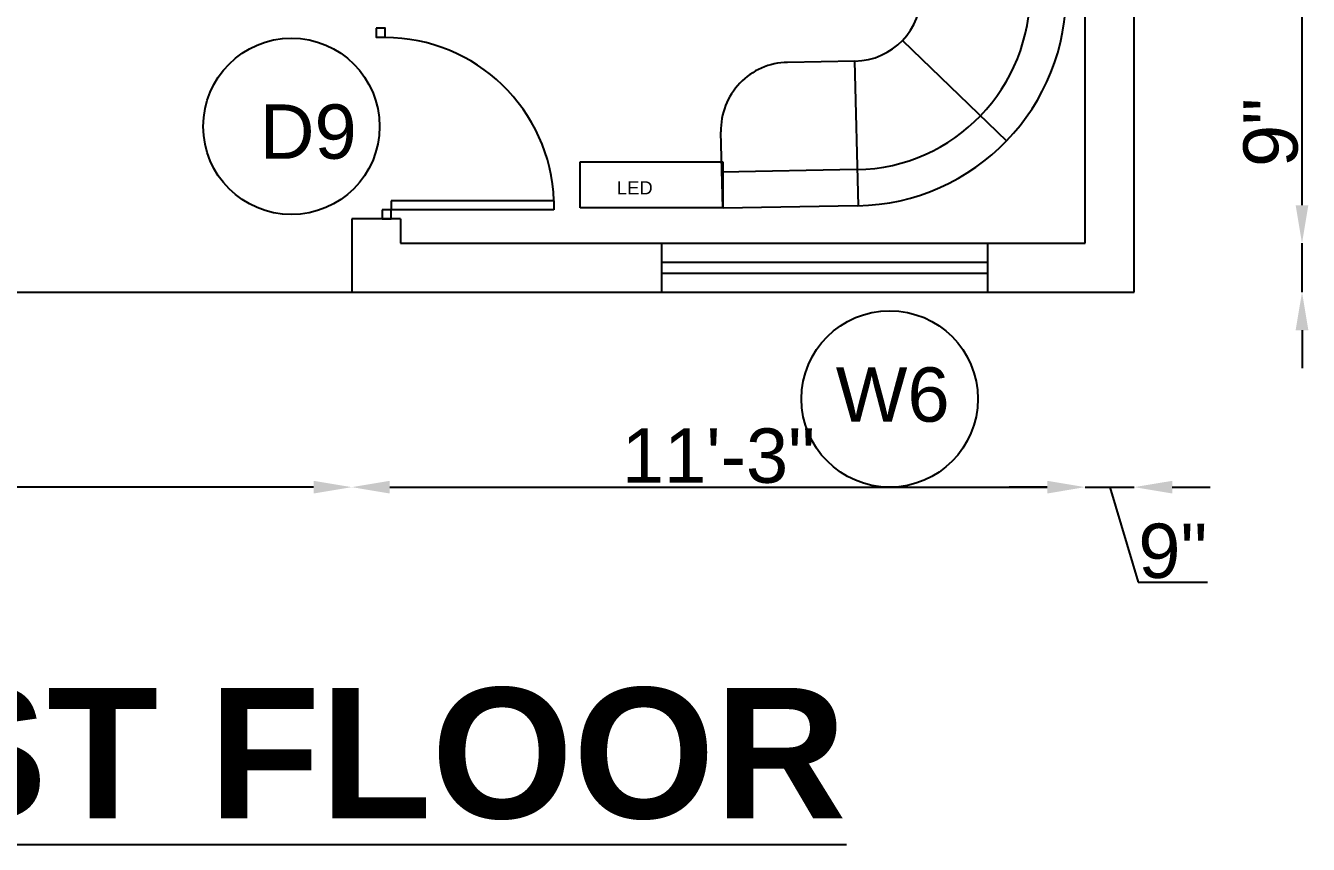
# Model space of a CAD drawing. Header units: inches. Extents: x -1280 to -565, y 3551 to 8161.
# Drawn here: x -865.2 to -629.1, y 3551.4 to 3702 of the extents above; entities that cross this region are included whole.
import ezdxf

# ---------------------------------------------------------------- set-up
doc = ezdxf.new("R2010")
doc.units = ezdxf.units.IN
for name, color, linetype in [('Cabniet', 5, 'Continuous'), ('Dimension', 7, 'Continuous'), ('Doors', 1, 'Continuous'), ('Interior Fixture', 222, 'Continuous'), ('Interior wall', 7, 'Continuous'), ('scdulue', 114, 'Continuous'), ('Windows', 242, 'Continuous')]:
    doc.layers.add(name, color=color, linetype=linetype)
doc.styles.get("Standard").update_dxf_attribs({"font": 'arial.ttf'})
doc.dimstyles.new('ISO-25', dxfattribs={"dimtxt": 10, "dimasz": 7, "dimexe": 1.25, "dimexo": 0.625, "dimtad": 1, "dimdec": 1, "dimlunit": 4, "dimtxsty": 'Standard', "dimcen": 2.5, "dimse1": 1, "dimse2": 1, "dimadec": 0, "dimazin": 0, "dimtfac": 1, "dimtdec": 1, "dimtmove": 0, "dimatfit": 3, "dimfxl": 0, "dimarcsym": 0})

# ---------------------------------------------------------------- blocks, each defined once
blk = doc.blocks.new('Doors')
at = {"layer": 'Doors'}
for p, q in [((-566.5, 4098.29), (-566.5, 4062.29)), ((-566.5, 4098.29), (-564.5, 4098.29)), ((-564.5, 4098.29), (-564.5, 4062.29)), ((-564.5, 4098.29), (-564.5, 4098.29)), ((-566.5, 4062.29), (-566.5, 4062.29)), ((-566.5, 4062.29), (-564.5, 4062.29))]:
    blk.add_line(p, q, dxfattribs=at)
for points in [[(-564.5, 4060.35), (-562.5, 4060.35), (-562.5, 4062.35), (-564.5, 4062.35)], [(-604.59, 4058.99), (-602.59, 4058.99), (-602.59, 4060.99), (-604.59, 4060.99)]]:
    blk.add_lwpolyline(points, close=True, dxfattribs=at)
blk.add_arc((-565.14, 4060.92), 37.39, 92.0918, 180, dxfattribs=at)
blk = doc.blocks.new('A$C4E1C66B5')
for p, q in [((2.1, 3080), (0, 2741.8)), ((2.1, 3080), (602.1, 3080)), ((602.1, 3080), (598.1, 2440)), ((601.1, 2920), (1.1, 2916.2)), ((1538.1, 2143.9), (898.2, 2140)), ((1538.1, 1543.9), (898.2, 1540)), ((1538.1, 936.1), (898.2, 940)), ((602.1, 0), (598.1, 640)), ((2.1, 0), (0, 338.2))]:
    blk.add_line(p, q)
at = {"linetype": 'Continuous'}
for p, q in [((810.3, 2352.1), (1262.8, 2804.7)), ((598.1, 2440), (300, 2440)), ((550, 2219.3), (150, 2219.3)), ((50, 2119.3), (50, 1319.3)), ((650, 1319.3), (650, 2119.3)), ((898.1, 940), (898.1, 2140)), ((1378.1, 942.9), (1378.1, 2140)), ((1538.1, 2140), (1538.1, 936.1)), ((150, 1219.3), (550, 1219.3)), ((898.1, 940), (898.1, 940)), ((1378.1, 937.1), (1378.1, 940)), ((810.3, 727.9), (1262.8, 275.3)), ((598.1, 640), (300, 640)), ((598.1, 160), (1.1, 160)), ((598.1, 0), (3.3, 0))]:
    blk.add_line(p, q, dxfattribs=at)
for centre, radius, start, end in [((598.1, 2140), 940, 0, 90), ((598.1, 2140), 780, 0, 90), ((300, 2740), 300, 179.6481, 270), ((598.1, 2140), 300, 0, 90), ((150, 2119.3), 100, 90, 180), ((550, 2119.3), 100, 0, 90), ((150, 1319.3), 100, 180, 270), ((550, 1319.3), 100, 270, 0), ((598.1, 940), 300, 270, 0), ((598.1, 940), 940, 270, 0), ((598.1, 940), 780, 270, 0), ((300, 340), 300, 90, 180.3519)]:
    blk.add_arc(centre, radius, start, end, dxfattribs=at)
blk = doc.blocks.new('A$Cc7143ed9')
at = {"rotation": 90}
blk.add_blockref('A$C4E1C66B5', (3080, 0), dxfattribs=at)
blk = doc.blocks.new('9')
for p, q in [((-432.4, 4025.3), (-432.4, 4067)), ((-432.4, 4067), (-302.7, 4067)), ((-302.7, 4067), (-302.7, 4025.3)), ((-302.7, 4025.3), (-432.4, 4025.3))]:
    blk.add_line(p, q)
at = {"layer": 'Cabniet', "insert": (-399.1, 4049.5), "char_height": 12, "attachment_point": 1}
blk.add_mtext_dynamic_manual_height_columns('{\\C242;LED}', width=52.309, gutter_width=12.5, heights=[0], dxfattribs=at)
blk = doc.blocks.new('*D110')
at = {"layer": 'Defpoints', "color": 0}
for p in [(-805.17, 3666.46), (-670.17, 3661.96), (-670.17, 3617.08)]:
    blk.add_point(p, dxfattribs=at)
at = {"layer": 'Dimension', "color": 0, "lineweight": -2}
blk.add_line((-798.17, 3617.08), (-677.17, 3617.08), dxfattribs=at)
at = {"layer": 'Dimension', "color": 0}
for points in [[(-798.17, 3618.24), (-798.17, 3615.91), (-805.17, 3617.08)], [(-677.17, 3618.24), (-677.17, 3615.91), (-670.17, 3617.08)]]:
    blk.add_solid(points, dxfattribs=at)
at = {"layer": 'Dimension', "color": 0, "insert": (-737.67, 3622.81), "char_height": 10, "attachment_point": 5}
blk.add_mtext('11\'-3"', dxfattribs=at)
blk = doc.blocks.new('*D111')
at = {"layer": 'Defpoints', "color": 0}
for p in [(-670.17, 3661.96), (-661.17, 3652.96), (-661.17, 3617.08)]:
    blk.add_point(p, dxfattribs=at)
at = {"layer": 'Dimension', "color": 0, "lineweight": -2}
for p, q in [((-677.17, 3617.08), (-684.17, 3617.08)), ((-670.17, 3617.08), (-661.17, 3617.08)), ((-670.17, 3617.08), (-661.17, 3617.08)), ((-665.67, 3617.08), (-660.42, 3599.57)), ((-654.17, 3617.08), (-647.17, 3617.08)), ((-660.42, 3599.57), (-647.68, 3599.57))]:
    blk.add_line(p, q, dxfattribs=at)
at = {"layer": 'Dimension', "color": 0}
for points in [[(-677.17, 3618.24), (-677.17, 3615.91), (-670.17, 3617.08)], [(-654.17, 3618.24), (-654.17, 3615.91), (-661.17, 3617.08)]]:
    blk.add_solid(points, dxfattribs=at)
at = {"layer": 'Dimension', "color": 0, "insert": (-654.05, 3605.3), "char_height": 10, "attachment_point": 5}
blk.add_mtext('9"', dxfattribs=at)
blk = doc.blocks.new('*D112')
at = {"layer": 'Defpoints', "color": 0}
for p in [(-661.17, 3661.96), (-630.28, 3661.96), (-661.17, 3652.96)]:
    blk.add_point(p, dxfattribs=at)
at = {"layer": 'Dimension', "color": 0, "lineweight": -2}
for p, q in [((-630.28, 3668.96), (-630.28, 3688.71)), ((-630.28, 3652.96), (-630.28, 3661.96)), ((-630.28, 3645.96), (-630.28, 3638.96))]:
    blk.add_line(p, q, dxfattribs=at)
at = {"layer": 'Dimension', "color": 0}
for points in [[(-631.45, 3668.96), (-629.11, 3668.96), (-630.28, 3661.96)], [(-631.45, 3645.96), (-629.11, 3645.96), (-630.28, 3652.96)]]:
    blk.add_solid(points, dxfattribs=at)
at = {"layer": 'Dimension', "color": 0, "insert": (-636.01, 3682.34), "char_height": 10, "attachment_point": 5, "rotation": 90}
blk.add_mtext('9"', dxfattribs=at)
blk = doc.blocks.new('*D113')
at = {"layer": 'Defpoints', "color": 0}
for p in [(-670.17, 3796.96), (-630.28, 3796.96), (-661.17, 3661.96)]:
    blk.add_point(p, dxfattribs=at)
at = {"layer": 'Dimension', "color": 0, "lineweight": -2}
blk.add_line((-630.28, 3668.96), (-630.28, 3789.96), dxfattribs=at)
at = {"layer": 'Dimension', "color": 0}
for points in [[(-631.45, 3789.96), (-629.11, 3789.96), (-630.28, 3796.96)], [(-631.45, 3668.96), (-629.11, 3668.96), (-630.28, 3661.96)]]:
    blk.add_solid(points, dxfattribs=at)
at = {"layer": 'Dimension', "color": 0, "insert": (-636.01, 3729.46), "char_height": 10, "attachment_point": 5, "rotation": 90}
blk.add_mtext('11\'-3"', dxfattribs=at)
blk = doc.blocks.new('*D126')
at = {"layer": 'Defpoints', "color": 0}
for p in [(-805.17, 3666.46), (-961.17, 3652.96), (-961.17, 3617.08)]:
    blk.add_point(p, dxfattribs=at)
at = {"layer": 'Dimension', "color": 0, "lineweight": -2}
blk.add_line((-812.17, 3617.08), (-954.17, 3617.08), dxfattribs=at)
at = {"layer": 'Dimension', "color": 0}
for points in [[(-954.17, 3618.24), (-954.17, 3615.91), (-961.17, 3617.08)], [(-812.17, 3618.24), (-812.17, 3615.91), (-805.17, 3617.08)]]:
    blk.add_solid(points, dxfattribs=at)
at = {"layer": 'Dimension', "color": 0, "insert": (-883.17, 3622.81), "char_height": 10, "attachment_point": 5}
blk.add_mtext("13'", dxfattribs=at)

msp = doc.modelspace()

# ---------------------------------------------------------------- linework, layer by layer
msp.add_line((-661.17, 3652.96), (-661.17, 4132.96))
at = {"layer": 'Interior wall'}
for p, q in [((-670.17, 3661.96), (-670.17, 3796.96)), ((-796.17, 3666.46), (-805.17, 3666.46)), ((-805.17, 3666.46), (-805.17, 3652.96)), ((-796.17, 3666.46), (-796.17, 3661.96)), ((-796.17, 3661.96), (-748.17, 3661.96)), ((-748.17, 3661.96), (-748.17, 3652.96)), ((-688.17, 3661.96), (-688.17, 3652.96)), ((-688.17, 3661.96), (-670.17, 3661.96)), ((-961.17, 3652.96), (-748.17, 3652.96)), ((-748.17, 3652.96), (-661.17, 3652.96))]:
    msp.add_line(p, q, dxfattribs=at)
at = {"layer": 'scdulue'}
for centre in [(-816.26, 3683.46), (-706.16, 3633.31)]:
    msp.add_circle(centre, 16.23, dxfattribs=at)
at = {"layer": 'Windows'}
for p, q in [((-748.17, 3661.96), (-688.17, 3661.96)), ((-748.17, 3658.46), (-688.17, 3658.46)), ((-748.17, 3656.46), (-688.17, 3656.46)), ((-748.17, 3652.96), (-688.17, 3652.96))]:
    msp.add_line(p, q, dxfattribs=at)

# ---------------------------------------------------------------- block references
at = {"layer": 'Doors', "xscale": 0.8329570009683198, "yscale": 0.8329570009683198, "zscale": 0.8329570009683198, "rotation": 270}
msp.add_blockref('Doors', (-4181.64, 3197.92), dxfattribs=at)
at = {"layer": 'Interior Fixture', "xscale": 0.0416001390240672, "yscale": 0.0416001390240672, "zscale": 0.0416001390240672, "rotation": 271.0555751790828}
msp.add_blockref('A$Cc7143ed9', (-739.31, 3796.5), dxfattribs=at)
at = {"layer": 'Interior Fixture', "xscale": 0.2024701007654677, "yscale": 0.2024701007654677, "zscale": 0.2024701007654677}
msp.add_blockref('9', (-675.57, 2853.47), dxfattribs=at)

# ---------------------------------------------------------------- texts
at = {"layer": 'scdulue', "char_height": 10, "attachment_point": 1}
for s, insert in [('D9', (-822.1, 3687.5)), ('W6', (-716.08, 3639.12))]:
    msp.add_mtext_dynamic_manual_height_columns(s, width=19.8165, gutter_width=12.5, heights=[0], dxfattribs=dict(at, insert=insert))
at = {"layer": 'scdulue', "insert": (-937.6, 3580.15), "char_height": 12, "width": 389.2542, "attachment_point": 1}
msp.add_mtext('{\\fArial|b1|i0|c0|p34;\\H2x;\\L\\C0;FIRST FLOOR\\H0.5x;\\C256; }', dxfattribs=at)

# ---------------------------------------------------------------- dimensions: what is measured, and where the dimension line sits
at = {"layer": 'Dimension'}
dim = msp.add_linear_dim(base=(-630.28, 3796.96), p1=(-661.17, 3661.96), p2=(-670.17, 3796.96), angle=90, dimstyle='ISO-25', override={"dimtmove": 1}, dxfattribs=at)
dim.commit()
dim.dimension.update_dxf_attribs({"geometry": '*D113', "text_midpoint": (-636.01, 3729.46)})
dim = msp.add_linear_dim(base=(-630.28, 3661.96), p1=(-661.17, 3652.96), p2=(-661.17, 3661.96), angle=90, dimstyle='ISO-25', dxfattribs=at)
dim.commit()
dim.dimension.update_dxf_attribs({"geometry": '*D112', "text_midpoint": (-636.01, 3682.34)})
for base, p1, p2, picture, middle in [((-961.17, 3617.08), (-805.17, 3666.46), (-961.17, 3652.96), '*D126', (-883.17, 3622.81)), ((-670.17, 3617.08), (-805.17, 3666.46), (-670.17, 3661.96), '*D110', (-737.67, 3622.81)), ((-661.17, 3617.08), (-670.17, 3661.96), (-661.17, 3652.96), '*D111', (-659.8, 3605.3))]:
    dim = msp.add_linear_dim(base=base, p1=p1, p2=p2, dimstyle='ISO-25', override={"dimtmove": 1}, dxfattribs=at)
    dim.commit()
    dim.dimension.update_dxf_attribs({"geometry": picture, "text_midpoint": middle})

doc.saveas('drawing.dxf')
